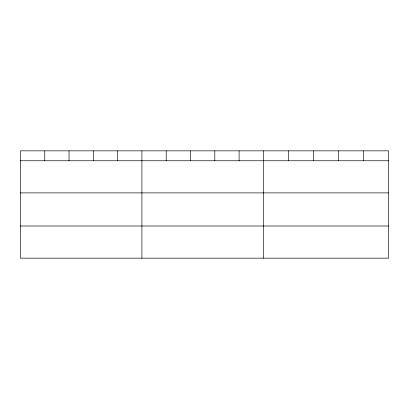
<?xml version="1.0" encoding="UTF-8"?>
<svg xmlns="http://www.w3.org/2000/svg" width="409" height="409" viewBox="0 0 409 409"><rect width="100%" height="100%" fill="white"/><g stroke="black" fill="none" stroke-linecap="round" stroke-linejoin="round"><path stroke-width="0.61" d="M388.55 192.9L388.55 150.849L20.45 150.849L20.45 258.151L388.55 258.151L388.55 192.9L20.45 192.9M20.45 160.757L388.55 160.757M20.45 226.008L388.55 226.008M363.519 150.849L363.519 160.757M338.488 150.849L338.488 160.757M313.458 150.849L313.458 160.757M288.427 150.849L288.427 160.757M263.396 150.849L263.396 258.151M239.101 150.849L239.101 160.757M214.807 150.849L214.807 160.757M190.512 150.849L190.512 160.757M166.218 150.849L166.218 160.757M141.923 150.849L141.923 258.151M117.628 150.849L117.628 160.757M93.334 150.849L93.334 160.757M69.039 150.849L69.039 160.757M44.745 150.849L44.745 160.757"/></g></svg>
